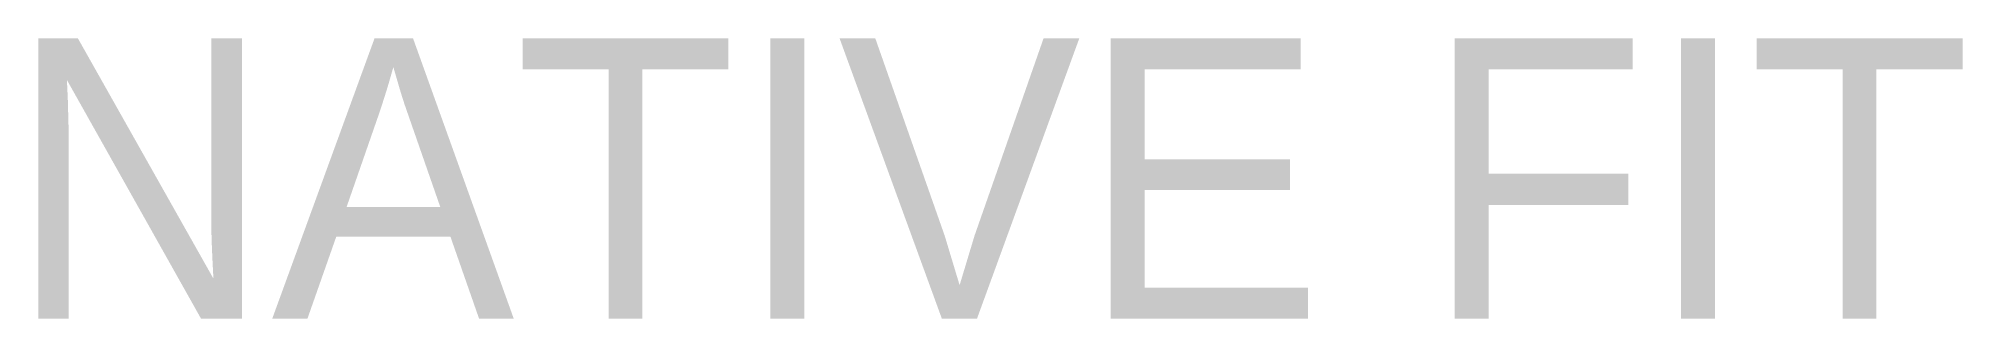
# Model space of a CAD drawing. Extents: x 10.5 to 44.9, y 20 to 25.
import ezdxf
from ezdxf.enums import TextEntityAlignment as Align

# ---------------------------------------------------------------- set-up
doc = ezdxf.new("R2010")
doc.units = 0

msp = doc.modelspace()

# ---------------------------------------------------------------- texts
msp.add_text('NATIVE FIT', height=5).set_placement((10, 20), (45, 20), align=Align.FIT)

doc.saveas('drawing.dxf')
